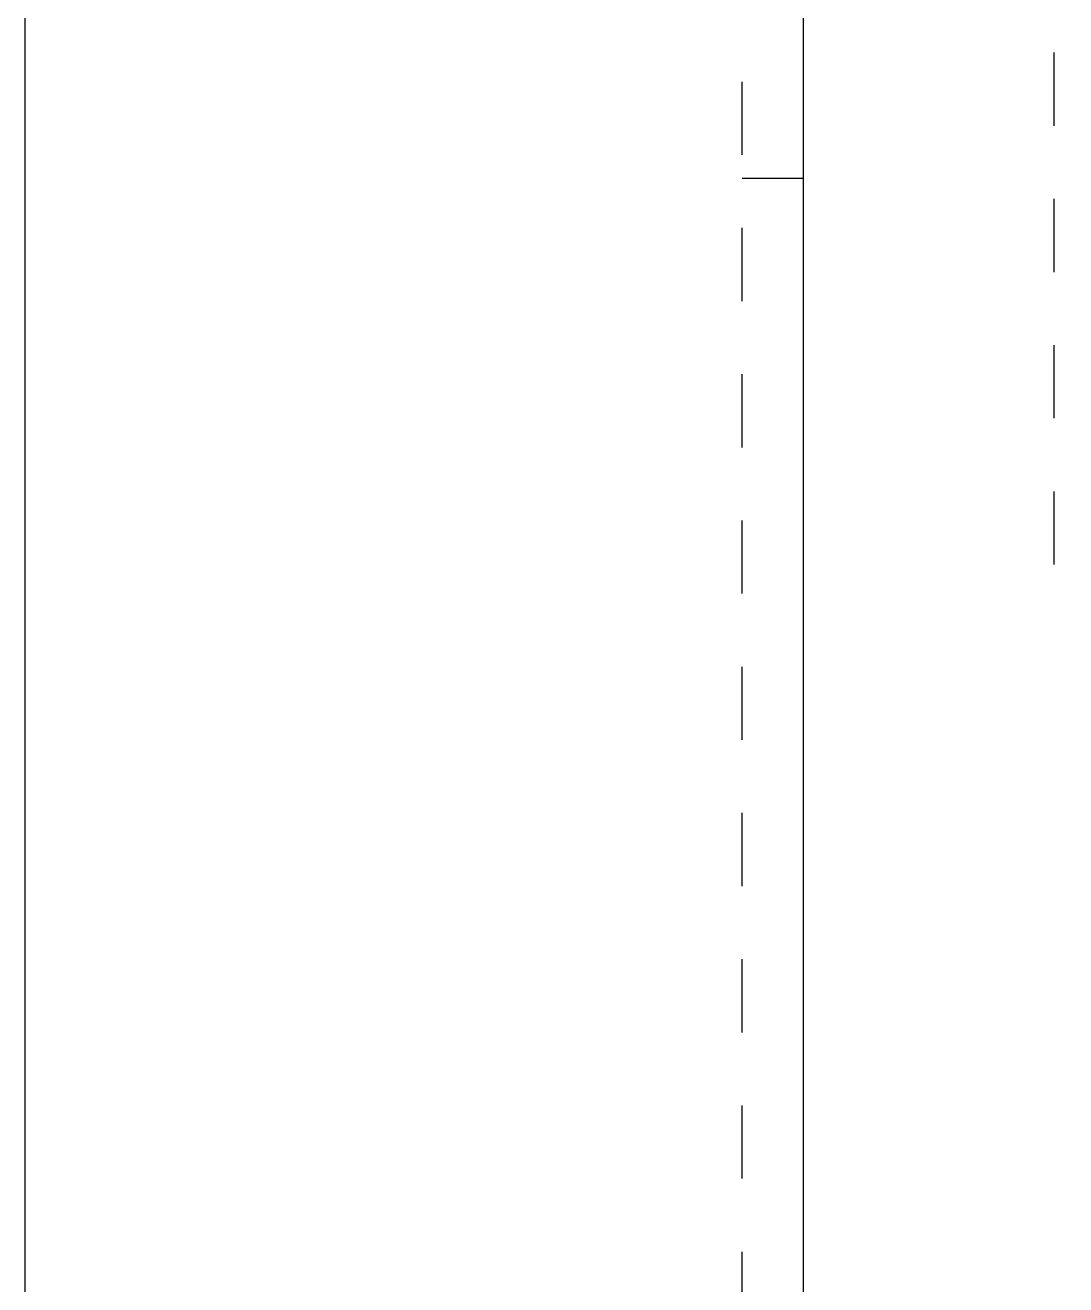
# Model space of a CAD drawing. Header units: millimetres. Extents: x 10.3 to 22, y -8.8 to -1.2.
# Drawn here: x 10.294 to 11.718, y -6.241 to -4.518 of the extents above; entities that cross this region are included whole.
import ezdxf

# ---------------------------------------------------------------- set-up
doc = ezdxf.new("R2010")
doc.units = ezdxf.units.MM
doc.linetypes.add('DASHEDX2', pattern=[38.1, 25.4, -12.7])
doc.linetypes.add('DOT', pattern=[0.25, 0, -0.25])
for name, color, linetype in [('hatch', 8, 'Continuous'), ('layout', 5, 'Continuous'), ('steel', 1, 'Continuous')]:
    doc.layers.add(name, color=color, linetype=linetype)

msp = doc.modelspace()

# ---------------------------------------------------------------- linework, layer by layer
at = {"layer": 'hatch'}
msp.add_lwpolyline([(10.2943, -1.2205), (16.2304, -1.2205), (16.2304, -8.7657), (10.2943, -8.7657)], close=True, dxfattribs=at)
at = {"layer": 'layout', "color": 1, "linetype": 'DOT', "ltscale": 0.1}
msp.add_line((11.3588, -4.7279), (11.2749, -4.7279), dxfattribs=at)
at = {"layer": 'layout', "color": 1, "linetype": 'DOT', "ltscale": 0.3}
msp.add_lwpolyline([(11.2749, -1.96), (15.3035, -1.96), (15.3035, -7.4957), (11.2749, -7.4957)], close=True, dxfattribs=at)
at = {"layer": 'layout', "linetype": 'Continuous'}
msp.add_lwpolyline([(11.3588, -2.044), (15.2195, -2.044), (15.2195, -7.4118), (11.3588, -7.4118)], close=True, dxfattribs=at)
at = {"layer": 'steel', "color": 160, "linetype": 'DASHEDX2', "ltscale": 0.001}
msp.add_lwpolyline([(11.7011, -3.756), (11.7011, -5.3504)], dxfattribs=at)

doc.saveas('drawing.dxf')
